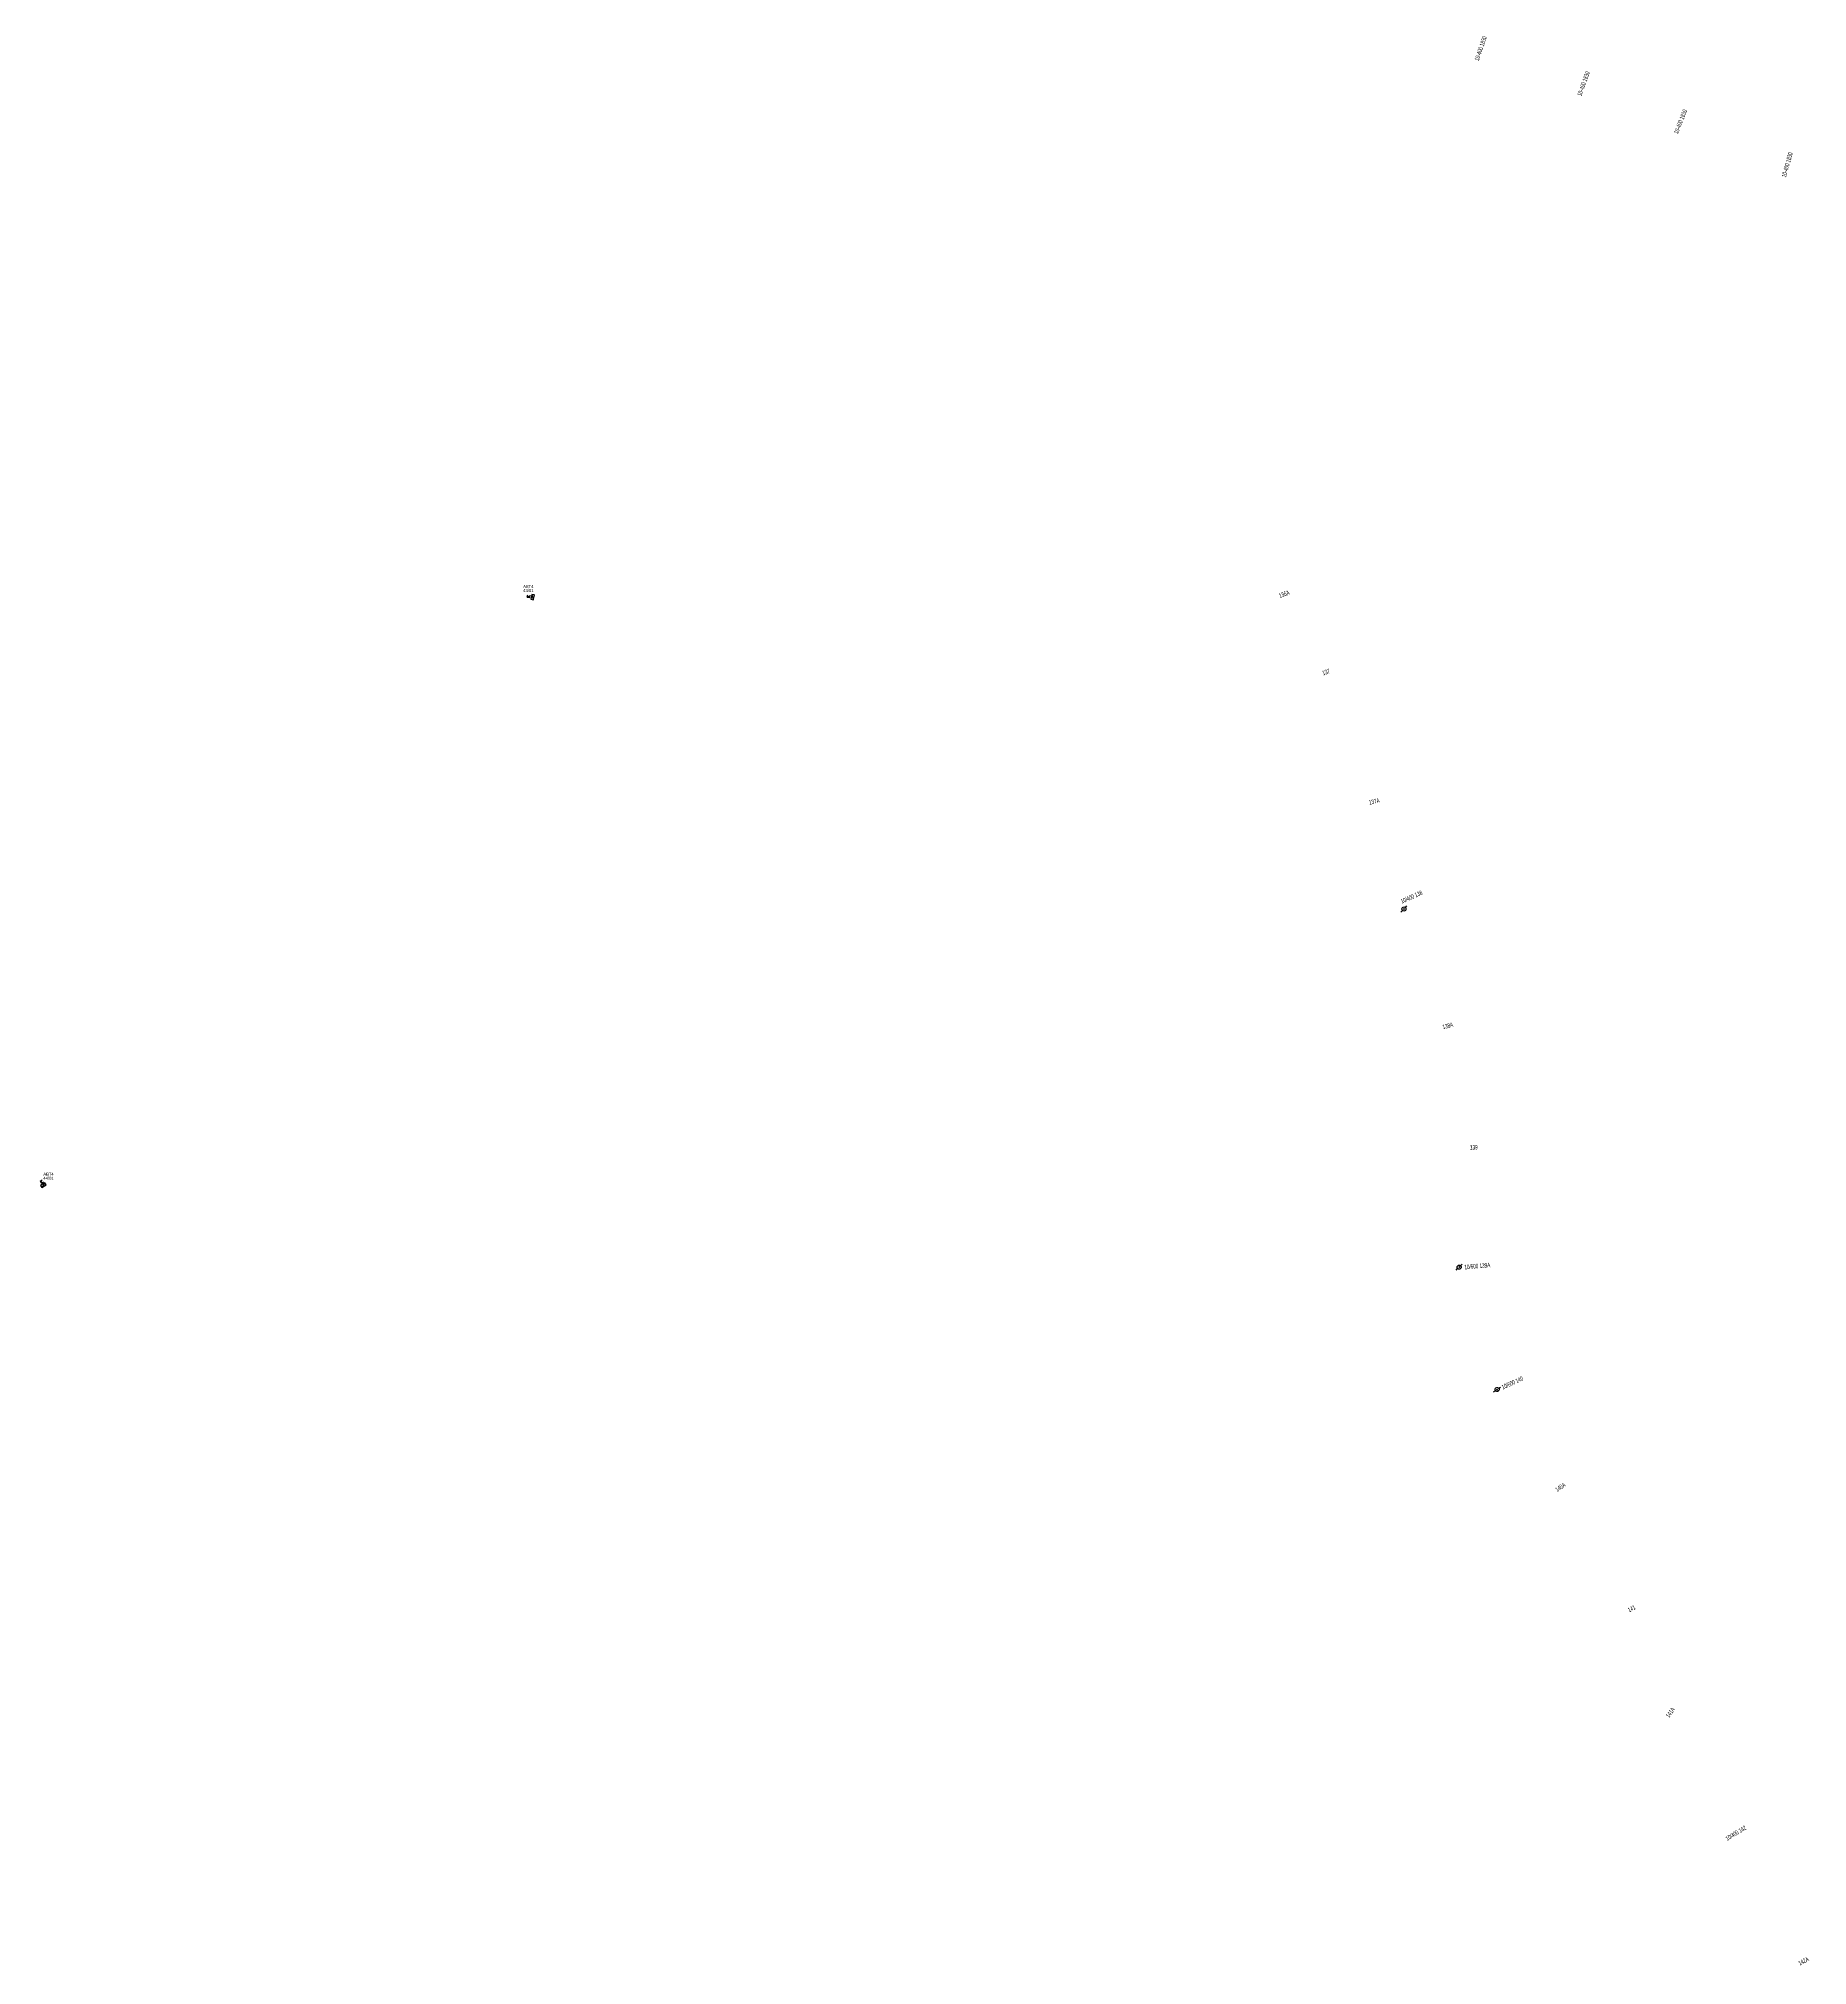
# Model space of a CAD drawing. Header units: millimetres. Extents: x 139415 to 139999, y 143344 to 143980.
import ezdxf
from ezdxf.enums import TextEntityAlignment as Align

# ---------------------------------------------------------------- set-up
doc = ezdxf.new("R2010")
doc.units = ezdxf.units.MM
doc.header["$LTSCALE"] = 0.3
doc.header["$MEASUREMENT"] = 0
doc.layers.get('0').update_dxf_attribs({"linetype": 'CONTINUOUS'})
doc.layers.add('W0430', color=7, linetype='CONTINUOUS')
doc.layers.add('W0473', color=7, linetype='CONTINUOUS')

# ---------------------------------------------------------------- blocks, each defined once
blk = doc.blocks.new('T473')
for p, q in [((-0.166667, 0.166667), (0.166667, -0.166667)), ((-0.166667, -0.166667), (0.166667, 0.166667)), ((0.500001, 0.500001), (1.000002, 1.000002)), ((-1.000002, -1.000002), (-0.500001, -0.500001))]:
    blk.add_line(p, q)
blk.add_ellipse((0, 0), major_axis=(0.471405, 0.471405), ratio=1, start_param=5.4977871438, end_param=11.780972451)
blk = doc.blocks.new('*U2')
at = {"flags": 128}
for points in [[(0.8, 0.8), (-0.8, 0.8)], [(-0.8, 0.8), (-0.8, 0)], [(0.8, 0.8), (-0.8, 0)], [(-0.8, 0), (0.8, 0)], [(-0.18, 2.1), (0.62, 2.1)], [(-0.18, 2.1), (-0.18, 1.3)], [(-0.18, 1.7), (0.22, 1.7)], [(-0.18, 1.3), (0.62, 1.3)], [(0.8, 0), (0.8, 0.8)]]:
    blk.add_lwpolyline(points, dxfattribs=at)
blk = doc.blocks.new('T430')
at = {"flags": 128}
for points in [[(0.8, 0.8), (-0.8, 0.8)], [(-0.8, 0.8), (-0.8, 0)], [(0.8, 0.8), (-0.8, 0)], [(-0.8, 0), (0.8, 0)], [(-0.4, 2.1), (0.4, 2.1)], [(-0.4, 2.1), (-0.4, 1.3)], [(-0.4, 1.7), (0, 1.7)], [(-0.4, 1.3), (0.4, 1.3)], [(0.8, 0), (0.8, 0.8)]]:
    blk.add_lwpolyline(points, dxfattribs=at)

msp = doc.modelspace()

# ---------------------------------------------------------------- block references
at = {"layer": 'W0430'}
for name, p, rotation in [('T430', (139578.77, 143795.77), 76.90152641378744), ('*U2', (139417.23, 143601.52), 32.16417079806337)]:
    msp.add_blockref(name, p, dxfattribs=dict(at, rotation=rotation))
at = {"layer": 'W0473'}
for p in [(139865.74, 143692.97), (139883.97, 143574.83)]:
    msp.add_blockref('T473', p, dxfattribs=at)
at = {"layer": 'W0473', "rotation": 349.1175917105363}
msp.add_blockref('T473', (139896.47, 143534.49), dxfattribs=at)

# ---------------------------------------------------------------- texts
at = {"layer": 'W0430', "color": 252, "linetype": 'Continuous', "width": 0.85}
for s, p in [('ABT4', (139576.97, 143799.36)), ('43/01', (139576.97, 143798.04)), ('ABT4', (139418.72, 143605.5)), ('44/01', (139418.72, 143604.18))]:
    msp.add_text(s, height=1, dxfattribs=at).set_placement(p, align=Align.MIDDLE_CENTER)
at = {"layer": 'W0473', "width": 0.6}
for rotation, p in [(71.27085, (139891.06, 143976.83)), (70.04422, (139924.99, 143965.21)), (68.10434, (139956.95, 143952.69)), (74.01397, (139992.16, 143938.47))]:
    msp.add_text('10-400 1830', height=1.5, rotation=rotation, dxfattribs=at).set_placement(p, align=Align.MIDDLE_CENTER)
at = {"layer": 'W0473', "color": 252, "width": 0.6}
for s, rotation, p in [('136A', 20.55237, (139824.87, 143795.54)), ('137', 20.72694, (139839.17, 143770)), ('137A', 13.56651, (139854.41, 143727.31)), ('10/400 138', 24.05371, (139865.11, 143694.73)), ('138A', 13.80936, (139878.69, 143653.29)), ('139', 1.595, (139887.56, 143613.59)), ('10/600 139A', 4.77821, (139885.75, 143574.09)), ('10/600 140', 24.49049, (139898.4, 143534.44)), ('140A', 34.2873, (139916.34, 143500.64)), ('141', 26.78277, (139940.05, 143460.96)), ('141A', 54.90869, (139953.18, 143426.07)), ('10/400 142', 31.36469, (139972.41, 143385.55)), ('142A', 27.66031, (139996.35, 143344.43))]:
    msp.add_text(s, height=1.5, rotation=rotation, dxfattribs=at).set_placement(p)

doc.saveas('drawing.dxf')
